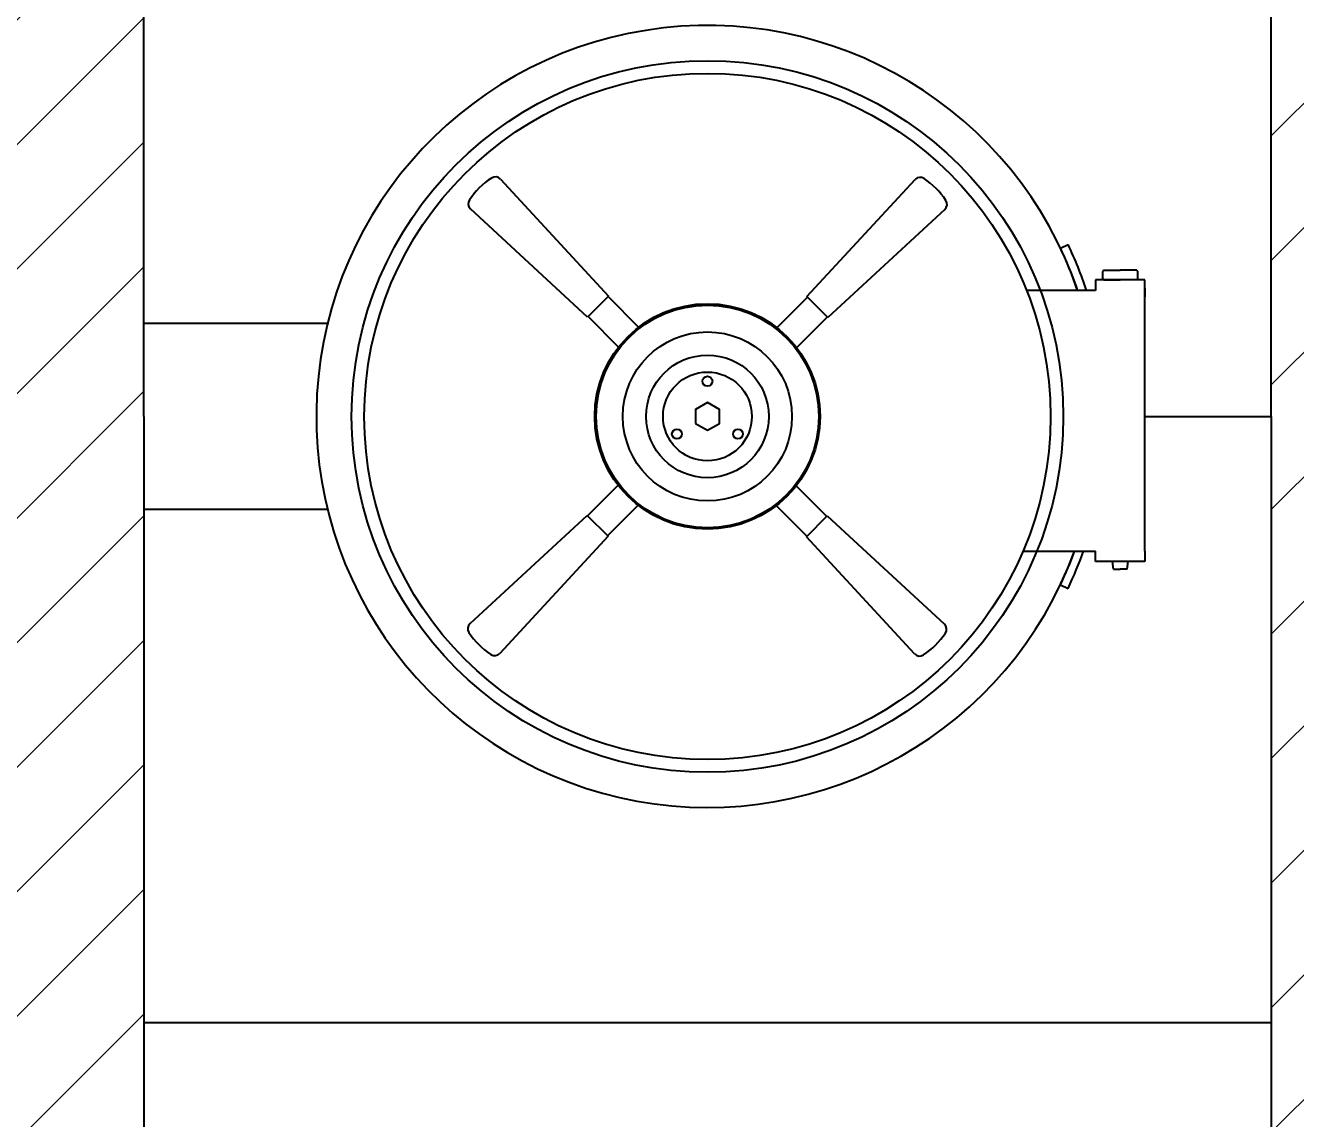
# Model space of a CAD drawing. Header units: millimetres. Extents: x -578208 to -156879, y -40412 to 7119.
# Drawn here: x -164228 to -163326, y -15071 to -14295 of the extents above; entities that cross this region are included whole.
import ezdxf

# ---------------------------------------------------------------- set-up
doc = ezdxf.new("R2010")
doc.units = ezdxf.units.MM
doc.header["$MEASUREMENT"] = 0
doc.layers.get('0').update_dxf_attribs({"lineweight": 25})
doc.layers.add('D', color=3, linetype='Continuous', lineweight=13)
doc.styles.add('STU25', font='isocp2.shx')
doc.dimstyles.new('STU25', dxfattribs={"dimscale": 35, "dimtxt": 2.5, "dimasz": 2, "dimexe": 0.6, "dimexo": 1, "dimgap": 1, "dimtad": 1, "dimdsep": 46, "dimtxsty": 'STU25', "dimcen": 2, "dimazin": 2, "dimtfac": 1, "dimtmove": 0, "dimatfit": 3, "dimfxl": 0, "dimtolj": 1, "dimtzin": 0, "dimarcsym": 0})

# ---------------------------------------------------------------- blocks, each defined once
blk = doc.blocks.new('*D7')
at = {"layer": 'D', "color": 0, "lineweight": -2}
for p, q in [((-164178.55, -13943.25), (-165146.62, -13943.25)), ((-165125.62, -14013.25), (-165125.62, -15573.25)), ((-164978.55, -15643.25), (-165146.62, -15643.25))]:
    blk.add_line(p, q, dxfattribs=at)
at = {"layer": 'D', "color": 0}
for points in [[(-165113.96, -14013.25), (-165137.29, -14013.25), (-165125.62, -13943.25)], [(-165137.29, -15573.25), (-165113.96, -15573.25), (-165125.62, -15643.25)]]:
    blk.add_solid(points, dxfattribs=at)
at = {"layer": 'Defpoints', "color": 0}
for p in [(-164143.55, -13943.25), (-165125.62, -15643.25), (-164943.55, -15643.25)]:
    blk.add_point(p, dxfattribs=at)
at = {"layer": 'D', "color": 0, "insert": (-165204.37, -14743.25), "char_height": 87.5, "attachment_point": 5, "rotation": 90, "style": 'STU25'}
blk.add_mtext('\\A1;1700', dxfattribs=at)

msp = doc.modelspace()

# ---------------------------------------------------------------- hatches: boundary and pattern name
at = {"layer": 'D'}
h = msp.add_hatch(dxfattribs=at)
h.set_pattern_fill('ANSI31', color=256, scale=500, style=0)
h.set_pattern_definition([(45, (53519.305, 4676.605), (-44.194174, 44.194174), [])])
h.paths.add_polyline_path([(-163343.551, -13942.247), (-163343.551, -14572.247), (-163343.551, -15002.247), (-163343.551, -15622.247), (-163368.551, -15622.247), (-163368.551, -15632.247), (-163383.158, -15632.247), (-163383.158, -15640.247), (-163349.051, -15640.247), (-163349.051, -15643.247), (-163193.551, -15643.247), (-163193.551, -13856.312), (-162543.551, -13856.312), (-162543.551, -12943.247), (-164943.551, -12943.247), (-164943.551, -13856.312), (-164293.551, -13856.312), (-164293.551, -15643.247), (-164143.051, -15643.247), (-164143.051, -15640.247), (-164108.943, -15640.247), (-164108.943, -15632.247), (-164118.551, -15632.247), (-164118.551, -15622.247), (-164143.551, -15622.247), (-164143.551, -15002.247), (-164143.551, -14572.247), (-164143.551, -13942.247)])

# ---------------------------------------------------------------- linework, layer by layer
for p, q in [((-164143.551, -14572.247), (-164143.551, -13942.247)), ((-163343.551, -14572.247), (-163343.551, -13942.247)), ((-163493.057, -14452.835), (-163487.641, -14450.253)), ((-163433.093, -14481.247), (-163433.093, -14487.247)), ((-163814.096, -14487.209), (-163792.36, -14508.945)), ((-163750.045, -14492.511), (-163750.045, -14493.514)), ((-163737.056, -14492.511), (-163737.056, -14493.514)), ((-163737.056, -14492.511), (-163737.056, -14493.514)), ((-163672.654, -14487.559), (-163694.344, -14509.249)), ((-163828.238, -14501.351), (-163806.548, -14523.04)), ((-163658.512, -14501.701), (-163680.249, -14523.437)), ((-164013.103, -14506.311), (-164143.551, -14506.311)), ((-164143.551, -14572.247), (-164143.551, -15002.247)), ((-163823.286, -14565.752), (-163822.283, -14565.752)), ((-163823.286, -14565.752), (-163822.283, -14565.752)), ((-163663.815, -14565.752), (-163664.818, -14565.752)), ((-163663.815, -14565.752), (-163664.818, -14565.752)), ((-163433.093, -14572.247), (-163343.551, -14572.247)), ((-163433.093, -14572.247), (-163343.551, -14572.247)), ((-163343.551, -14572.247), (-163343.551, -15002.247)), ((-163823.286, -14578.741), (-163822.283, -14578.741)), ((-163823.286, -14578.741), (-163822.283, -14578.741)), ((-163663.815, -14578.741), (-163664.818, -14578.741)), ((-163663.815, -14578.741), (-163664.818, -14578.741)), ((-163663.815, -14578.741), (-163664.818, -14578.741)), ((-163828.589, -14642.792), (-163806.853, -14621.056)), ((-163658.863, -14643.143), (-163680.553, -14621.453)), ((-163814.447, -14656.934), (-163792.757, -14635.245)), ((-163673.005, -14657.285), (-163694.741, -14635.549)), ((-164013.103, -14638.183), (-164143.551, -14638.183)), ((-163750.045, -14651.983), (-163750.045, -14650.979)), ((-163750.045, -14651.983), (-163750.045, -14650.979)), ((-163750.045, -14651.983), (-163750.045, -14650.979)), ((-163737.056, -14651.983), (-163737.056, -14650.979)), ((-163737.056, -14651.983), (-163737.056, -14650.979)), ((-163433.093, -14663.247), (-163433.093, -14657.247)), ((-163493.057, -14691.659), (-163487.641, -14694.241)), ((-164143.551, -15002.247), (-164143.551, -15622.247)), ((-164143.551, -15002.247), (-163343.551, -15002.247)), ((-164143.551, -15002.247), (-163343.551, -15002.247)), ((-163343.551, -15002.247), (-163343.551, -15622.247))]:
    msp.add_line(p, q)
at = {"linetype": 'Continuous'}
for p, q in [((-163890.404, -14403.848), (-163813.743, -14486.855)), ((-163673.008, -14487.206), (-163596.178, -14404.011)), ((-163828.592, -14501.704), (-163911.786, -14424.874)), ((-163575.152, -14425.393), (-163658.159, -14502.055)), ((-163462.204, -14468.52), (-163463.108, -14469.424)), ((-163463.108, -14474.343), (-163463.108, -14469.424)), ((-163463.108, -14474.343), (-163462.204, -14475.247)), ((-163462.204, -14468.52), (-163450.593, -14468.52)), ((-163438.982, -14468.52), (-163450.593, -14468.52)), ((-163438.982, -14468.52), (-163438.078, -14469.424)), ((-163438.078, -14474.343), (-163438.982, -14475.247)), ((-163438.078, -14474.343), (-163438.078, -14469.424)), ((-163468.093, -14482.747), (-163517.095, -14482.747)), ((-163468.093, -14475.247), (-163468.093, -14482.747)), ((-163433.093, -14475.247), (-163468.093, -14475.247)), ((-163462.204, -14475.247), (-163450.593, -14475.247)), ((-163438.982, -14475.247), (-163450.593, -14475.247)), ((-163433.093, -14482.747), (-163433.093, -14475.247)), ((-163433.093, -14667.747), (-163433.093, -14482.747)), ((-163813.743, -14486.855), (-163828.592, -14501.704)), ((-163658.159, -14502.055), (-163673.008, -14487.206)), ((-163911.949, -14719.1), (-163828.942, -14642.439)), ((-163828.942, -14642.439), (-163814.093, -14657.288)), ((-163673.359, -14657.639), (-163658.509, -14642.789)), ((-163658.509, -14642.789), (-163575.315, -14719.619)), ((-163814.093, -14657.288), (-163890.923, -14740.482)), ((-163596.697, -14740.646), (-163673.359, -14657.639)), ((-163519.559, -14667.747), (-163468.093, -14667.747)), ((-163468.093, -14675.247), (-163468.093, -14667.747)), ((-163433.093, -14667.747), (-163433.093, -14675.247)), ((-163433.093, -14675.247), (-163468.093, -14675.247)), ((-163455.4, -14680.642), (-163456.127, -14675.247)), ((-163455.4, -14680.642), (-163450.593, -14680.642)), ((-163445.786, -14680.642), (-163450.593, -14680.642)), ((-163445.786, -14680.642), (-163445.059, -14675.247))]:
    msp.add_line(p, q, dxfattribs=at)
msp.add_lwpolyline([(-163752.051, -14577.154), (-163743.551, -14582.062), (-163735.051, -14577.154), (-163735.051, -14567.339), (-163743.551, -14562.432), (-163752.051, -14567.339)], close=True)
for centre, radius in [((-163743.551, -14572.247), 252.5), ((-163743.551, -14572.247), 243.5), ((-163743.551, -14572.247), 80), ((-163743.551, -14572.247), 79), ((-163743.551, -14572.247), 60), ((-163743.551, -14572.247), 43.5), ((-163743.551, -14572.247), 31.5), ((-163743.551, -14547.247), 3.5), ((-163765.201, -14584.747), 3.5), ((-163721.9, -14584.747), 3.5)]:
    msp.add_circle(centre, radius)
for radius, start, end in [(277.5, 18.815545, 339.87044), (277.5, 18.815545, 25.487446), (283.5, 18.402875, 25.487446), (277.5, 334.512554, 339.87044), (283.5, 334.512554, 340.314276)]:
    msp.add_arc((-163743.551, -14572.247), radius, start, end)
for centre, radius, start, end in [((-163894.118, -14407.196), 5, 42.039064, 123.648227), ((-163592.638, -14407.552), 5.007, 56.352885, 135), ((-163865.985, -14449.462), 55.773, 123.648227, 146.352885), ((-163620.766, -14449.812), 55.773, 33.648227, 56.352885), ((-163908.246, -14421.334), 5.007, 146.352885, 225), ((-163578.5, -14421.68), 5, 312.039064, 33.648227), ((-163908.601, -14722.814), 5, 132.039064, 213.648227), ((-163866.335, -14694.681), 55.773, 213.648227, 236.352885), ((-163621.116, -14695.032), 55.773, 303.648227, 326.352885), ((-163578.855, -14723.16), 5.007, 326.352885, 45), ((-163894.463, -14736.942), 5.007, 236.352885, 315), ((-163592.984, -14737.297), 5, 222.039064, 303.648227)]:
    msp.add_arc(centre, radius, start, end, dxfattribs=at)

# ---------------------------------------------------------------- dimensions: what is measured, and where the dimension line sits
at = {"layer": 'D'}
dim = msp.add_linear_dim(base=(-165125.622, -15643.247), p1=(-164143.551, -13943.247), p2=(-164943.551, -15643.247), angle=90, dimstyle='STU25', dxfattribs=at)
dim.commit()
dim.dimension.update_dxf_attribs({"geometry": '*D7', "text_midpoint": (-165125.622, -14743.247), "dimtype": 160})

doc.saveas('drawing.dxf')
